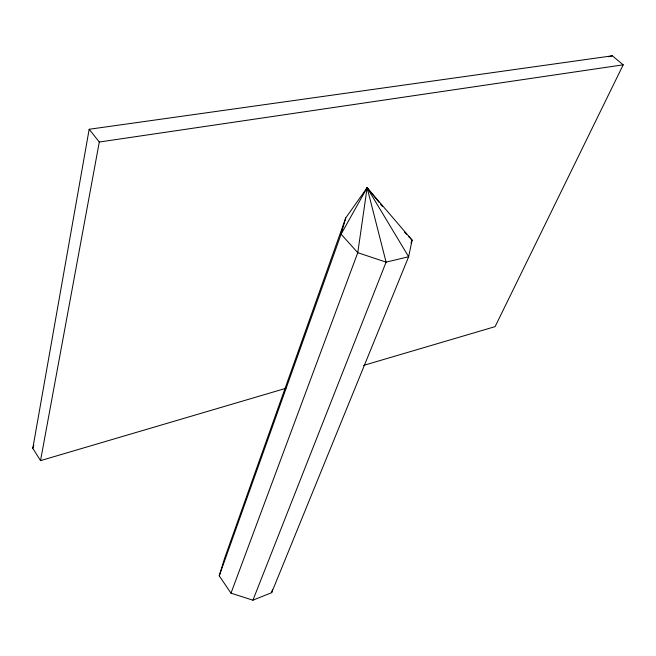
<?xml version="1.0" encoding="UTF-8"?>
<svg xmlns="http://www.w3.org/2000/svg" width="656" height="656" viewBox="0 0 656 656"><rect width="100%" height="100%" fill="white"/><g stroke="black" fill="none" stroke-linecap="round" stroke-linejoin="round"><path stroke-width="0.98" d="M379.307 202.663L367.122 187.714L357.774 252.691L230.994 593.163L252.921 600.191L271.666 592.663L408.631 256.742L412.124 240.153L367.122 187.714L345.737 217.915L224.434 558.756L219.235 575.837L230.994 593.163M285.983 388.286L40.524 460.635L32.8 448.261L89.167 129.273L612.343 55.809L623.2 64.821L495.108 326.639L363.547 365.417M40.524 460.635L99.294 142.024L89.167 129.273M271.666 592.663L272.42 589.785M345.737 217.915L341.095 234.159L219.235 575.837M32.8 448.261L33.841 445.424M252.921 600.191L386.089 262.146L367.122 187.714L341.095 234.159L357.774 252.691L386.089 262.146L408.631 256.742L367.122 187.714M410.968 242.999L412.124 240.153L408.622 236.439M608.465 56.719L612.343 55.809M99.294 142.024L623.2 64.821M404.432 231.978L406.523 234.208M380.587 204.229L382.514 206.591"/></g></svg>
